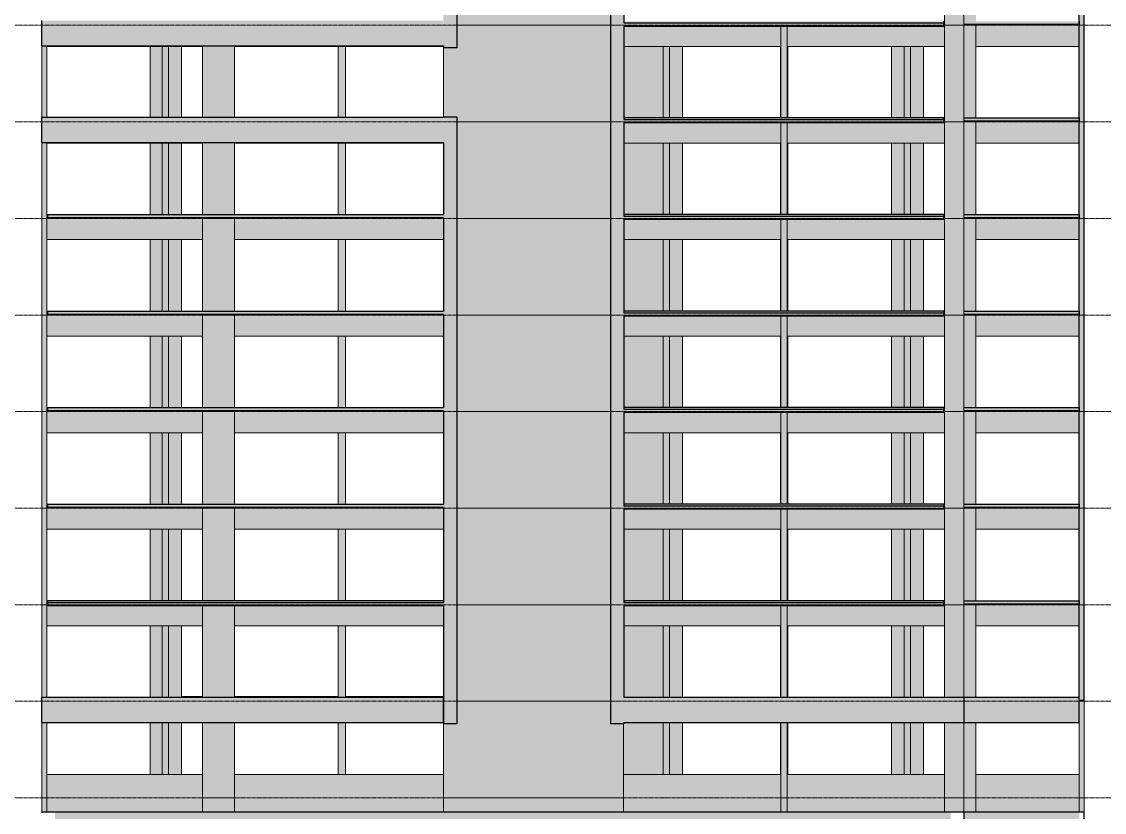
# Model space of a CAD drawing. Header units: centimetres. Extents: x -1706 to 33186, y -3196 to 88081.
# Drawn here: x 19571 to 22798, y 80745 to 83103 of the extents above; entities that cross this region are included whole.
import ezdxf

# ---------------------------------------------------------------- set-up
doc = ezdxf.new("R2010")
doc.units = ezdxf.units.CM
doc.linetypes.add('Centro', pattern=[3.175, 0.635, -0.47625, 1.5875, -0.47625])
for name, color, linetype, lineweight in [('A-FLOR', 7, 'Continuous', 9), ('A-FLOR-LEVL', 7, 'Continuous', 9), ('S-BEAM', 7, 'Continuous', 9), ('S-COLS', 7, 'Continuous', 9)]:
    doc.layers.add(name, color=color, linetype=linetype, lineweight=lineweight)

msp = doc.modelspace()

# ---------------------------------------------------------------- hatches: boundary and pattern name
at = {"layer": 'A-FLOR', "true_color": 0xc0c0c0}
for points in [[(22316.35, 83099), (22320.14, 83099), (22320.14, 83104), (21365.64, 83103.99), (21365.64, 83099), (22212.96, 83099)], [(21501.15, 83088.92), (22320.14, 83088.92), (22320.14, 83099), (21365.64, 83099), (21365.64, 83088.92), (21489.21, 83088.92)], [(22661.24, 83094), (22723.14, 83094), (22723.14, 83104), (22379.64, 83104), (22379.64, 83094), (22626.53, 83094)], [(22316.35, 82811), (22320.14, 82811), (22320.14, 82816), (21365.64, 82815.99), (21365.64, 82811), (22212.96, 82811)], [(21365.64, 82800.92), (22320.14, 82800.92), (22320.14, 82811), (21365.64, 82811), (21365.64, 82804)], [(22419.75, 82806), (22723.14, 82806), (22723.14, 82816), (22379.64, 82816), (22379.64, 82806), (22415.39, 82806)], [(20828.63, 82518), (20828.4, 82528), (19649.63, 82528), (19649.63, 82518), (20828.4, 82518)], [(22320.14, 82523), (22320.14, 82528), (21365.64, 82527.99), (21365.64, 82523), (22316.35, 82523)], [(21365.64, 82512.92), (22320.14, 82512.92), (22320.14, 82523), (21365.64, 82523), (21365.64, 82516)], [(22626.53, 82518), (22723.14, 82518), (22723.14, 82528), (22379.64, 82528), (22379.64, 82518), (22452.33, 82518)], [(20828.63, 82230), (20828.4, 82240), (19649.63, 82240), (19649.63, 82230), (20828.4, 82230)], [(21365.64, 82235), (22320.14, 82235), (22320.14, 82240), (21365.64, 82239.99)], [(21365.64, 82224.92), (22320.14, 82224.92), (22320.14, 82235), (21365.64, 82235), (21365.64, 82228)], [(22626.53, 82230), (22723.14, 82230), (22723.14, 82240), (22379.64, 82240), (22379.64, 82230), (22452.33, 82230)], [(20205.38, 81942), (20828.63, 81942), (20828.4, 81952), (19649.63, 81952), (19649.63, 81942), (20168.13, 81942)], [(21365.64, 81947), (22320.14, 81947), (22320.14, 81952), (21365.64, 81951.99)], [(21592.6, 81936.92), (22320.14, 81936.92), (22320.14, 81947), (21365.64, 81947), (21365.64, 81936.92), (21540.65, 81936.92)], [(22626.53, 81942), (22723.14, 81942), (22723.14, 81952), (22379.64, 81952), (22379.64, 81942), (22452.33, 81942)], [(20168.13, 81654), (20828.63, 81654), (20828.4, 81664), (19649.63, 81664), (19649.63, 81654), (20145.09, 81654)], [(22212.96, 81659), (22320.14, 81659), (22320.14, 81664), (21365.64, 81663.99), (21365.64, 81659), (22126.58, 81659)], [(21365.64, 81648.92), (22320.14, 81648.92), (22320.14, 81659), (21365.64, 81659), (21365.64, 81649.97)], [(22419.75, 81654), (22723.14, 81654), (22723.14, 81664), (22379.64, 81664), (22379.64, 81654), (22415.39, 81654)], [(20170.94, 81371), (20828.63, 81371), (20828.4, 81376), (19649.63, 81375.86), (19649.63, 81371), (20145.09, 81371)], [(20205.38, 81360.92), (20828.63, 81360.92), (20828.4, 81371), (19649.63, 81371), (19649.63, 81360.92), (20196.79, 81360.92)], [(21365.64, 81371), (22320.14, 81371), (22320.14, 81376), (21365.64, 81375.99)], [(21365.64, 81360.92), (22320.14, 81360.92), (22320.14, 81371), (21365.64, 81371), (21365.64, 81364)], [(22419.75, 81366), (22723.14, 81366), (22723.14, 81376), (22379.64, 81376), (22379.64, 81366), (22415.39, 81366)]]:
    msp.add_hatch(color=9, dxfattribs=at).paths.add_polyline_path(points, flags=0)
at = {"layer": 'S-BEAM', "true_color": 0xc0c0c0}
for points in [[(20351.88, 83031), (20828.63, 83031), (20828.4, 83106), (19631.13, 83106), (19631.13, 83031), (20145.09, 83031)], [(22163.89, 83029), (22321.89, 83029), (22321.89, 83104), (22320.14, 83103.96), (22320.14, 83088.92), (21853.14, 83088.92), (21853.14, 83029), (22006.17, 83029)], [(21367.66, 83029), (21834.14, 83029), (21834.14, 83088.92), (21365.64, 83088.92), (21365.64, 83029)], [(22626.53, 83029), (22723.14, 83029), (22723.14, 83094), (22415.39, 83094), (22415.39, 83029), (22419.75, 83029)], [(19731.52, 83029), (20110.38, 83029), (20110.38, 83031), (19646.13, 83031), (19646.13, 83029)], [(20205.38, 83029), (20828.4, 83029), (20828.4, 83031), (20205.38, 83031)], [(20828.4, 82743), (20828.63, 82743), (20828.4, 82818), (19631.13, 82818), (19631.13, 82743), (20765.45, 82743)], [(22316.35, 82741), (22321.89, 82741), (22321.89, 82816), (22320.14, 82815.96), (22320.14, 82800.92), (21853.14, 82800.92), (21853.14, 82741), (22212.96, 82741)], [(22723.14, 82741), (22723.14, 82806), (22415.39, 82806), (22415.39, 82741), (22419.75, 82741)], [(21504.62, 82741), (21834.14, 82741), (21834.14, 82800.92), (21365.64, 82800.92), (21365.64, 82741), (21502.13, 82741)], [(22738.14, 82741), (22738.15, 82741.03), (22738.14, 82804)], [(19938.31, 82741), (20110.38, 82741), (20110.38, 82743), (19646.13, 82743), (19646.13, 82741), (19731.52, 82741)], [(20205.38, 82741), (20828.4, 82741), (20828.4, 82743), (20205.38, 82743)], [(20041.7, 82453), (20110.38, 82453), (20110.38, 82518), (19649.63, 82518), (19649.63, 82528), (19646.13, 82528), (19646.13, 82453), (19990, 82453)], [(20351.88, 82453), (20828.4, 82453), (20828.4, 82518), (20205.38, 82518), (20205.38, 82453)], [(21853.14, 82453), (22321.89, 82453), (22321.89, 82528), (22320.14, 82527.96), (22320.14, 82512.92), (21853.14, 82512.92), (21853.14, 82479.62)], [(22723.14, 82453), (22723.14, 82518), (22415.39, 82518), (22415.39, 82453), (22626.53, 82453)], [(21365.64, 82453), (21834.14, 82453), (21834.14, 82512.92), (21365.64, 82512.92), (21365.64, 82453.03)], [(19646.13, 82165), (20110.38, 82165), (20110.38, 82230), (19649.63, 82230), (19649.63, 82240), (19646.13, 82240), (19646.13, 82179.48)], [(20828.4, 82165), (20828.4, 82230), (20205.38, 82230), (20205.38, 82165), (20765.45, 82165)], [(21374.82, 82165), (21834.14, 82165), (21834.14, 82224.92), (21365.64, 82224.92), (21365.64, 82165)], [(22201.14, 82165), (22321.89, 82165), (22321.89, 82240), (22320.14, 82239.96), (22320.14, 82224.92), (21853.14, 82224.92), (21853.14, 82165), (22163.89, 82165)], [(22419.75, 82165), (22723.14, 82165), (22723.14, 82230), (22415.39, 82230), (22415.39, 82165)], [(20110.38, 81877), (20110.38, 81942), (19649.63, 81942), (19649.63, 81952), (19646.13, 81952), (19646.13, 81877), (20041.7, 81877)], [(20205.38, 81877), (20828.4, 81877), (20828.4, 81942), (20205.38, 81942)], [(21537.88, 81877), (21834.14, 81877), (21834.14, 81936.92), (21365.64, 81936.92), (21365.64, 81877), (21502.13, 81877)], [(22316.35, 81877), (22321.89, 81877), (22321.89, 81952), (22320.14, 81951.96), (22320.14, 81936.92), (21853.14, 81936.92), (21853.14, 81877), (22212.96, 81877)], [(22723.14, 81877), (22723.14, 81942), (22415.39, 81942), (22415.39, 81877), (22626.53, 81877)], [(19646.13, 81589), (20110.38, 81589), (20110.38, 81654), (19649.63, 81654), (19649.63, 81664), (19646.13, 81664), (19646.13, 81640)], [(20205.38, 81589), (20828.4, 81589), (20828.4, 81654), (20205.38, 81654)], [(21365.64, 81589), (21834.14, 81589), (21834.14, 81648.92), (21365.64, 81648.92), (21365.64, 81589.03)], [(21853.14, 81589), (22321.89, 81589), (22321.89, 81664), (22320.14, 81663.96), (22320.14, 81648.92), (21853.14, 81648.92), (21853.14, 81615.62)], [(22723.14, 81589), (22723.14, 81654), (22415.39, 81654), (22415.39, 81589), (22419.75, 81589)], [(19646.13, 81301), (20110.38, 81301), (20110.38, 81360.92), (19649.63, 81360.92), (19649.63, 81376), (19646.13, 81376), (19646.13, 81341.09)], [(20558.67, 81301), (20828.4, 81301), (20828.4, 81360.92), (20205.38, 81360.92), (20205.38, 81301), (20506.97, 81301)], [(21365.64, 81301), (21834.14, 81301), (21834.14, 81360.92), (21365.64, 81360.92), (21365.64, 81301.03)], [(22161.26, 81301), (22321.89, 81301), (22321.89, 81376), (22320.14, 81375.96), (22320.14, 81360.92), (21853.14, 81360.92), (21853.14, 81301), (22109.57, 81301)], [(22723.14, 81301), (22723.14, 81366), (22415.39, 81366), (22415.39, 81301), (22419.75, 81301)], [(20145.09, 81013), (20828.63, 81013.03), (20828.4, 81088), (19631.13, 81088), (19631.13, 81013), (20041.7, 81013)], [(21365.64, 81013), (22379.64, 81013), (22379.64, 81088), (21365.64, 81088), (21365.64, 81032.21)], [(22419.75, 81013), (22723.14, 81013), (22723.14, 81088), (22379.64, 81088), (22379.64, 81013)], [(19646.13, 80746), (20110.38, 80746), (20110.38, 80858), (19646.13, 80858), (19646.13, 80767.45)], [(20558.67, 80746), (20828.4, 80746), (20828.4, 80858), (20205.38, 80858), (20205.38, 80746), (20505.35, 80746)], [(21365.39, 80746), (21834.14, 80746), (21834.14, 80858), (21365.39, 80858), (21365.39, 80767.45)], [(22212.96, 80746), (22321.89, 80746), (22321.89, 80858), (21853.14, 80858), (21853.14, 80746), (22096.2, 80746)], [(22482.42, 80746), (22723.14, 80746), (22723.14, 80858), (22415.39, 80858), (22415.39, 80746), (22419.75, 80746)], [(22316.35, 80707), (22340.14, 80707), (22340.14, 80743.5), (22379.64, 80743.46), (22379.64, 80746), (19631.88, 80746), (19631.88, 80743.5), (19670.63, 80743.5), (19670.63, 80707), (22212.96, 80707)], [(22379.88, 80707), (22723.14, 80707), (22723.14, 80743.5), (22738.14, 80743.5), (22738.14, 80746), (22379.88, 80746), (22379.88, 80707.03)]]:
    msp.add_hatch(color=9, dxfattribs=at).paths.add_polyline_path(points, flags=0)
h = msp.add_hatch(color=9, dxfattribs=at)
h.paths.add_polyline_path([(20047.38, 81088), (20110.38, 81088), (20110.38, 81090), (20047.38, 81090)], flags=0)
h.paths.add_polyline_path([(20205.38, 81088), (20514.63, 81088), (20514.63, 81090), (20205.38, 81090)], flags=0)
h.paths.add_polyline_path([(20765.45, 81088), (20828.4, 81088), (20828.4, 81090), (20536.63, 81090), (20536.63, 81088), (20558.67, 81088)], flags=0)
at = {"layer": 'S-COLS', "true_color": 0xc0c0c0}
for points in [[(20839.14, 83024.5), (20868.13, 83024.5), (20868.13, 87709), (20828.63, 87709), (20828.63, 83024.5)], [(22738.14, 81078), (22738.14, 87634), (22723.14, 87634), (22723.14, 81078)], [(21365.39, 81008.5), (21365.64, 81008.5), (21365.39, 84258), (21326.14, 84258), (21326.14, 81008.5)], [(22379.64, 83092), (22379.64, 83380), (22321.89, 83380), (22321.89, 83092)], [(21021.65, 82804), (21326.14, 82804.01), (21326.14, 83092), (20868.13, 83092), (20868.13, 83024.5), (20828.63, 83024.5), (20828.63, 82818), (20868.13, 82818), (20868.13, 82804), (21009.95, 82804)], [(21853.14, 82816), (21853.14, 83088.92), (21834.14, 83088.92), (21834.14, 82816)], [(22379.64, 82804), (22379.64, 83092), (22321.89, 83092), (22321.89, 82804)], [(19646.13, 82818), (19645.68, 83031), (19631.13, 83031), (19631.13, 82818), (19644.14, 82818)], [(20145.09, 82818), (20205.38, 82818), (20205.38, 83031), (20110.38, 83031), (20110.38, 82818)], [(19989.63, 82818), (19989.63, 83029), (19953.88, 83029), (19953.88, 82818), (19954.39, 82818)], [(20008.63, 82818), (20008.63, 83029), (19989.63, 83029), (19989.63, 82818), (19990.81, 82818)], [(20047.38, 82818), (20047.38, 83029), (20008.63, 83029), (20008.63, 82818), (20041.7, 82818)], [(20536.63, 82818), (20536.63, 83029), (20514.63, 83029), (20514.63, 82818)], [(21374.86, 82816), (21483.13, 82816), (21483.13, 83029), (21365.64, 83029), (21365.64, 82816)], [(21501.24, 82816), (21502.13, 82816.08), (21502.13, 83029), (21483.13, 83029), (21483.13, 82816), (21501.15, 82816)], [(21502.13, 82816), (21540.87, 82816), (21540.65, 83029), (21502.13, 83029), (21502.13, 82816.08)], [(22163.89, 82816), (22201.14, 82816), (22201.14, 83029), (22163.89, 83029), (22163.89, 82885.5)], [(22220.14, 82816), (22220.14, 83029), (22201.14, 83029), (22201.14, 82816), (22219.13, 82816)], [(22220.14, 82816), (22258.89, 82816), (22258.89, 83029), (22220.14, 83029), (22220.14, 82885.5)], [(20868.13, 81008.5), (20868.13, 82818), (20828.63, 82818), (20828.63, 81008.5), (20839.14, 81008.5)], [(21003.96, 82516), (21326.14, 82516.01), (21326.14, 82804), (20868.13, 82804), (20868.13, 82516), (21003.88, 82516)], [(21853.14, 82528), (21853.14, 82800.92), (21834.14, 82800.92), (21834.14, 82528), (21851.08, 82528)], [(22379.64, 82516), (22379.64, 82804), (22321.89, 82804), (22321.89, 82516), (22368.05, 82516)], [(19631.13, 82516), (19646.13, 82516), (19646.13, 82743), (19631.13, 82743), (19631.13, 82532.49)], [(19989.63, 82528), (19989.63, 82741), (19953.88, 82741), (19953.88, 82528)], [(20008.63, 82528), (20008.63, 82741), (19989.63, 82741), (19990, 82528), (19990.64, 82528)], [(20010.7, 82528), (20047.38, 82528), (20047.38, 82741), (20008.63, 82741), (20008.63, 82528)], [(20536.63, 82528), (20536.63, 82741), (20514.63, 82741), (20514.63, 82528), (20535.13, 82528)], [(21483.13, 82528), (21483.13, 82741), (21365.64, 82741), (21365.64, 82528), (21474.07, 82528)], [(21489.21, 82528), (21502.13, 82528), (21502.13, 82741), (21483.13, 82741), (21483.13, 82528)], [(21540.87, 82528), (21540.65, 82741), (21502.13, 82741), (21502.13, 82528), (21540.65, 82528)], [(22163.89, 82528), (22201.14, 82528), (22201.14, 82741), (22163.89, 82741), (22163.89, 82532.49)], [(22220.14, 82528), (22220.14, 82741), (22201.14, 82741), (22201.14, 82528), (22219.13, 82528)], [(22258.89, 82528), (22258.89, 82741), (22220.14, 82741), (22220.14, 82528)], [(19637.96, 82228), (19646.13, 82228), (19646.01, 82516), (19631.13, 82516), (19631.13, 82228), (19637.32, 82228)], [(22379.64, 82228), (22379.64, 82516), (22321.89, 82516), (22321.89, 82228)], [(21853.14, 82240), (21853.14, 82512.92), (21834.14, 82512.92), (21834.14, 82240)], [(19989.63, 82240), (19989.63, 82453), (19953.88, 82453), (19953.88, 82240)], [(19989.63, 82240), (20008.63, 82240), (20008.63, 82453), (19989.63, 82453), (19989.63, 82355.99)], [(20047.38, 82240), (20047.38, 82453), (20008.63, 82453), (20008.63, 82240), (20041.7, 82240)], [(20536.63, 82240), (20536.63, 82453), (20514.63, 82453), (20514.63, 82240), (20535.13, 82240)], [(21365.64, 82240), (21483.13, 82240), (21483.13, 82453), (21365.64, 82453), (21365.64, 82267.73)], [(21489.21, 82240), (21502.13, 82240), (21502.13, 82453), (21483.13, 82453), (21483.13, 82240)], [(21540.65, 82240), (21540.87, 82240), (21540.65, 82453), (21502.13, 82453), (21502.13, 82240), (21539.97, 82240)], [(22163.89, 82240), (22201.14, 82240), (22201.14, 82453), (22163.89, 82453), (22163.89, 82355.99)], [(22219.13, 82240), (22220.14, 82240), (22220.14, 82453), (22201.14, 82453), (22201.14, 82240), (22212.96, 82240)], [(22220.14, 82240), (22258.89, 82240), (22258.89, 82453), (22220.14, 82453), (22220.14, 82355.99)], [(19636.34, 81940), (19646.13, 81940), (19645.99, 82228), (19631.13, 82228), (19631.13, 81940), (19635.85, 81940)], [(21018.84, 81940), (21326.14, 81940.01), (21326.14, 82228), (20868.13, 82228), (20868.13, 81940), (21013.32, 81940)], [(21853.14, 81952), (21853.14, 82224.92), (21834.14, 82224.92), (21834.14, 81952)], [(22379.64, 81940), (22379.64, 82228), (22321.89, 82228), (22321.89, 81940)], [(19953.88, 81952), (19989.63, 81952), (19989.63, 82165), (19953.88, 82165), (19953.88, 82002.98)], [(20008.63, 81952), (20008.63, 82165), (19989.63, 82165), (19989.63, 81952), (19990.64, 81952)], [(20047.38, 81952), (20047.38, 82165), (20008.63, 82165), (20008.63, 81952), (20041.7, 81952)], [(20536.63, 81952), (20536.63, 82165), (20514.63, 82165), (20514.63, 81952), (20535.13, 81952)], [(21365.64, 81952), (21483.13, 81952), (21483.13, 82165), (21365.64, 82165), (21365.64, 82002.98)], [(21489.21, 81952), (21502.13, 81952), (21502.13, 82165), (21483.13, 82165), (21483.13, 81952)], [(21540.65, 81952), (21540.87, 81952), (21540.65, 82165), (21502.13, 82165), (21502.13, 81952), (21540.19, 81952)], [(22201.14, 81952), (22201.14, 82165), (22163.89, 82165), (22163.89, 81952)], [(22201.14, 81952), (22220.14, 81952), (22220.14, 82165), (22201.14, 82165)], [(22220.14, 81952), (22258.89, 81952), (22258.89, 82165), (22220.14, 82165), (22220.14, 82002.98)], [(19634.38, 81652), (19646.13, 81652), (19645.94, 81940), (19631.13, 81940), (19631.13, 81652), (19634.37, 81652)], [(21307.64, 81652), (21326.14, 81652.01), (21326.14, 81940), (20868.13, 81940), (20868.13, 81652), (21282.42, 81652)], [(21853.14, 81664), (21853.14, 81936.92), (21834.14, 81936.92), (21834.14, 81664)], [(22379.64, 81652), (22379.64, 81940), (22321.89, 81940), (22321.89, 81652)], [(19953.88, 81664), (19989.63, 81664), (19989.63, 81877), (19953.88, 81877), (19953.88, 81826.47)], [(19989.63, 81664), (20008.63, 81664), (20008.63, 81877), (19989.63, 81877), (19989.63, 81803.08)], [(20010.7, 81664), (20047.38, 81664), (20047.38, 81877), (20008.63, 81877), (20008.63, 81664)], [(20536.63, 81664), (20536.63, 81877), (20514.63, 81877), (20514.63, 81664), (20535.13, 81664)], [(21385.81, 81664), (21483.13, 81664), (21483.13, 81877), (21365.64, 81877), (21365.94, 81664)], [(21501.15, 81664), (21502.13, 81664), (21502.13, 81877), (21483.13, 81877), (21483.13, 81664)], [(21504.2, 81664), (21540.87, 81664), (21540.65, 81877), (21502.13, 81877), (21502.13, 81664)], [(22163.89, 81664), (22201.14, 81664), (22201.14, 81877), (22163.89, 81877), (22163.89, 81826.47)], [(22220.14, 81664), (22220.14, 81877), (22201.14, 81877), (22201.14, 81664), (22219.13, 81664)], [(22220.14, 81664), (22258.89, 81664), (22258.89, 81877), (22220.14, 81877), (22220.14, 81826.47)], [(19634.04, 81364), (19646.13, 81364), (19645.86, 81652), (19631.13, 81652), (19631.13, 81364), (19633.65, 81364)], [(20110.38, 81376), (20205.38, 81376), (20205.38, 81652), (20110.38, 81652), (20110.38, 81385.22)], [(21853.14, 81376), (21853.14, 81648.92), (21834.14, 81648.92), (21834.14, 81376), (21851.08, 81376)], [(22321.89, 81364), (22379.64, 81364), (22379.64, 81652), (22321.89, 81652), (22321.89, 81372.74)], [(19989.63, 81376), (19989.63, 81589), (19953.88, 81589), (19953.88, 81376)], [(19990, 81376), (20008.63, 81376), (20008.63, 81589), (19989.63, 81589), (19989.63, 81376)], [(20047.38, 81376), (20047.38, 81589), (20008.63, 81589), (20008.63, 81376), (20041.7, 81376)], [(20514.63, 81376), (20536.63, 81376), (20536.63, 81589), (20514.63, 81589), (20514.63, 81385.22)], [(21385.81, 81376), (21483.13, 81376), (21483.13, 81589), (21365.64, 81589), (21365.64, 81376), (21366.18, 81376)], [(21489.21, 81376), (21502.13, 81376), (21502.13, 81589), (21483.13, 81589), (21483.13, 81376)], [(21504.2, 81376), (21540.87, 81376), (21540.65, 81589), (21502.13, 81589), (21502.13, 81376)], [(22163.89, 81376), (22201.14, 81376), (22201.14, 81589), (22163.89, 81589), (22163.89, 81385.22)], [(22220.14, 81376), (22220.14, 81589), (22201.14, 81589), (22201.14, 81376), (22219.13, 81376)], [(22258.89, 81376), (22258.89, 81589), (22220.14, 81589), (22220.14, 81376)], [(19646.13, 81088), (19646.05, 81364), (19631.13, 81364), (19631.6, 81088), (19634.25, 81088)], [(20145.09, 81088), (20205.38, 81088), (20205.38, 81360.92), (20110.38, 81360.92), (20110.38, 81088)], [(21040.65, 81076), (21326.14, 81076.01), (21326.14, 81364), (20868.13, 81364), (20868.13, 81076), (21040.57, 81076)], [(21853.14, 81088), (21853.14, 81360.92), (21834.14, 81360.92), (21834.14, 81088)], [(22379.64, 81088), (22379.64, 81364), (22321.89, 81364), (22321.89, 81088)], [(22379.64, 81088), (22415.39, 81088), (22415.39, 81364), (22379.64, 81364), (22379.64, 81120.46)], [(19989.63, 81088), (19989.63, 81301), (19953.88, 81301), (19953.88, 81088)], [(19989.63, 81088), (20008.63, 81088), (20008.63, 81301), (19989.63, 81301), (19989.63, 81090)], [(20008.63, 81088), (20047.38, 81088), (20047.38, 81301), (20008.63, 81301), (20008.63, 81090)], [(20514.63, 81088), (20536.63, 81088), (20536.63, 81301), (20514.63, 81301), (20514.63, 81090)], [(21365.64, 81088), (21483.13, 81088), (21483.13, 81301), (21365.64, 81301), (21365.64, 81120.46)], [(21489.21, 81088), (21502.13, 81088), (21502.13, 81301), (21483.13, 81301), (21483.13, 81088)], [(21540.87, 81088), (21540.65, 81301), (21502.13, 81301), (21502.13, 81088), (21540.65, 81088)], [(22163.89, 81088), (22201.14, 81088), (22201.14, 81301), (22163.89, 81301), (22163.89, 81120.46)], [(22212.96, 81088), (22220.14, 81088), (22220.14, 81301), (22201.14, 81301), (22201.14, 81088)], [(22220.14, 81088), (22258.89, 81088), (22258.89, 81301), (22220.14, 81301), (22220.14, 81120.46)], [(20828.4, 80788), (21365.39, 80788), (21365.39, 81008.5), (21326.14, 81008.5), (21326.14, 81076), (20868.13, 81076), (20868.13, 81008.5), (20828.63, 81008.5), (20828.4, 80943.96)], [(22738.14, 81076), (22738.01, 81078), (22723.14, 81078), (22723.14, 81076)], [(22738.14, 80788), (22738.14, 81076), (22723.14, 81076), (22723.14, 80788)], [(19631.13, 80788), (19646.13, 80788), (19646.13, 81013), (19631.13, 81013), (19631.13, 80788.58)], [(19989.63, 80858), (19989.63, 81013), (19953.88, 81013), (19953.88, 80858)], [(19995.54, 80858), (20008.63, 80858), (20008.63, 81013), (19989.63, 81013), (19989.63, 80858), (19991.6, 80858)], [(20047.38, 80858), (20047.38, 81013), (20008.63, 81013), (20008.63, 80858), (20041.7, 80858)], [(20110.38, 80788), (20205.38, 80788), (20205.38, 81013), (20110.38, 81013), (20110.38, 80858)], [(20516.13, 80858), (20536.63, 80858), (20536.63, 81013), (20514.63, 81013), (20514.63, 80858)], [(21365.39, 80858), (21483.13, 80858), (21483.13, 81013), (21365.64, 81013), (21365.39, 80943.9)], [(21489.21, 80858), (21502.13, 80858), (21502.13, 81013), (21483.13, 81013), (21483.13, 80858)], [(21540.87, 80858), (21540.87, 81013), (21502.13, 81013), (21502.13, 80858), (21514.18, 80858)], [(21834.14, 80788), (21853.14, 80788), (21853.14, 81013), (21834.14, 81013), (21834.14, 80820.95)], [(22163.89, 80858), (22201.14, 80858), (22201.14, 81013), (22163.89, 81013), (22163.89, 80943.96)], [(22212.96, 80858), (22220.14, 80858), (22220.14, 81013), (22201.14, 81013), (22201.14, 80858)], [(22258.89, 80858), (22258.89, 81013), (22220.14, 81013), (22220.14, 80858)], [(22379.64, 80788), (22379.64, 81013), (22321.89, 81013), (22321.89, 80788), (22358.33, 80788)], [(22415.39, 80788), (22415.39, 81013), (22379.64, 81013), (22379.64, 80788)], [(19631.88, 80743.5), (19631.88, 80746), (19646.13, 80746), (19646.13, 80788), (19631.13, 80788), (19631.13, 80743.5)], [(22723.14, 80746), (22738.14, 80746), (22738.14, 80788), (22723.14, 80788), (22723.14, 80759)]]:
    msp.add_hatch(color=9, dxfattribs=at).paths.add_polyline_path(points, flags=0)
h = msp.add_hatch(color=9, dxfattribs=at)
h.paths.add_polyline_path([(21043.15, 83092), (21326.14, 83092.01), (21326.14, 83380), (20868.13, 83380), (20868.13, 83092), (21042.63, 83092)], flags=0)
h.paths.add_polyline_path([(20828.4, 83106), (20828.63, 83106), (20828.4, 83238.5)], flags=0)
h = msp.add_hatch(color=9, dxfattribs=at)
h.paths.add_polyline_path([(22383.22, 83092), (22415.39, 83092), (22415.39, 83094), (22379.64, 83094), (22379.64, 83092)], flags=0)
h.paths.add_polyline_path([(22415.39, 83104), (22415.39, 83380), (22379.64, 83380), (22379.64, 83104)], flags=0)
h = msp.add_hatch(color=9, dxfattribs=at)
h.paths.add_polyline_path([(22383.22, 82804), (22415.39, 82804), (22415.39, 82806), (22379.64, 82806), (22379.64, 82804)], flags=0)
h.paths.add_polyline_path([(22415.39, 82816), (22415.39, 83092), (22379.64, 83092), (22379.64, 82816)], flags=0)
h = msp.add_hatch(color=9, dxfattribs=at)
h.paths.add_polyline_path([(21853.14, 82816), (21854.64, 82816), (21854.64, 83029), (21853.14, 83029), (21853.14, 82822.82)], flags=0)
h.paths.add_polyline_path([(21832.64, 82816), (21834.14, 82816), (21834.14, 83029), (21832.64, 83029), (21832.64, 82885.5)], flags=0)
h = msp.add_hatch(color=9, dxfattribs=at)
h.paths.add_polyline_path([(22383.22, 82516), (22415.39, 82516), (22415.39, 82518), (22379.64, 82518), (22379.64, 82516)], flags=0)
h.paths.add_polyline_path([(22415.39, 82528), (22415.39, 82804), (22379.64, 82804), (22379.64, 82528)], flags=0)
h = msp.add_hatch(color=9, dxfattribs=at)
h.paths.add_polyline_path([(20145.09, 82516), (20205.38, 82516), (20205.38, 82518), (20110.38, 82518), (20110.38, 82516)], flags=0)
h.paths.add_polyline_path([(20145.09, 82528), (20205.38, 82528), (20205.38, 82743), (20110.38, 82743), (20110.38, 82528)], flags=0)
h = msp.add_hatch(color=9, dxfattribs=at)
h.paths.add_polyline_path([(21834.14, 82528), (21834.14, 82741), (21832.64, 82741), (21832.64, 82528)], flags=0)
h.paths.add_polyline_path([(21854.64, 82528), (21854.64, 82741), (21853.14, 82740.85), (21853.14, 82528), (21853.68, 82528)], flags=0)
h = msp.add_hatch(color=9, dxfattribs=at)
h.paths.add_polyline_path([(20110.38, 82228), (20205.38, 82228), (20205.38, 82230), (20110.38, 82230)], flags=0)
h.paths.add_polyline_path([(20168.13, 82240), (20205.38, 82240), (20205.38, 82516), (20110.38, 82516), (20110.38, 82240), (20145.09, 82240)], flags=0)
h = msp.add_hatch(color=9, dxfattribs=at)
h.paths.add_polyline_path([(21021.65, 82228), (21326.14, 82228.01), (21326.14, 82516), (20868.13, 82516), (20868.13, 82228), (21011.48, 82228)], flags=0)
h.paths.add_polyline_path([(20828.4, 82228), (20828.63, 82228.02), (20828.4, 82230)], flags=0)
h = msp.add_hatch(color=9, dxfattribs=at)
h.paths.add_polyline_path([(22383.22, 82228), (22415.39, 82228), (22415.39, 82230), (22379.64, 82230), (22379.64, 82228)], flags=0)
h.paths.add_polyline_path([(22415.39, 82240), (22415.39, 82516), (22379.64, 82516), (22379.64, 82240)], flags=0)
h = msp.add_hatch(color=9, dxfattribs=at)
h.paths.add_polyline_path([(21834.14, 82240), (21834.14, 82453), (21832.64, 82453), (21832.64, 82240)], flags=0)
h.paths.add_polyline_path([(21853.68, 82240), (21854.64, 82240), (21854.64, 82453), (21853.14, 82452.85), (21853.14, 82240)], flags=0)
h = msp.add_hatch(color=9, dxfattribs=at)
h.paths.add_polyline_path([(20205.38, 81940), (20205.38, 81942), (20110.38, 81942), (20110.38, 81940), (20168.13, 81940)], flags=0)
h.paths.add_polyline_path([(20168.13, 81952), (20205.38, 81952), (20205.38, 82228), (20110.38, 82228), (20110.38, 81952), (20145.09, 81952)], flags=0)
h = msp.add_hatch(color=9, dxfattribs=at)
h.paths.add_polyline_path([(22383.22, 81940), (22415.39, 81940), (22415.39, 81942), (22379.64, 81942), (22379.64, 81940)], flags=0)
h.paths.add_polyline_path([(22415.39, 81952), (22415.39, 82228), (22379.64, 82228), (22379.64, 81952)], flags=0)
h = msp.add_hatch(color=9, dxfattribs=at)
h.paths.add_polyline_path([(21853.14, 81952), (21854.64, 81952), (21854.64, 82165), (21853.14, 82165), (21853.14, 81958.82)], flags=0)
h.paths.add_polyline_path([(21832.64, 81952), (21834.14, 81952), (21834.14, 82165), (21832.64, 82165), (21832.64, 82002.98)], flags=0)
h = msp.add_hatch(color=9, dxfattribs=at)
h.paths.add_polyline_path([(20110.38, 81652), (20205.38, 81652), (20205.38, 81654), (20110.38, 81654)], flags=0)
h.paths.add_polyline_path([(20145.09, 81664), (20205.38, 81664), (20205.38, 81940), (20110.38, 81940), (20110.38, 81664)], flags=0)
h = msp.add_hatch(color=9, dxfattribs=at)
h.paths.add_polyline_path([(22415.39, 81652), (22415.39, 81654), (22379.64, 81654), (22379.64, 81652), (22383.22, 81652)], flags=0)
h.paths.add_polyline_path([(22415.39, 81664), (22415.39, 81940), (22379.64, 81940), (22379.64, 81664)], flags=0)
h = msp.add_hatch(color=9, dxfattribs=at)
h.paths.add_polyline_path([(21853.14, 81664), (21854.64, 81664), (21854.64, 81877), (21853.14, 81877), (21853.14, 81670.82)], flags=0)
h.paths.add_polyline_path([(21832.64, 81664), (21834.14, 81664), (21834.14, 81877), (21832.64, 81877), (21832.64, 81826.47)], flags=0)
h = msp.add_hatch(color=9, dxfattribs=at)
h.paths.add_polyline_path([(21003.86, 81364), (21326.14, 81364.14), (21326.14, 81652), (20868.13, 81652), (20868.13, 81364), (21003.65, 81364)], flags=0)
h.paths.add_polyline_path([(20828.4, 81376), (20828.63, 81376), (20828.4, 81385.22)], flags=0)
h = msp.add_hatch(color=9, dxfattribs=at)
h.paths.add_polyline_path([(22398.88, 81364), (22415.39, 81364), (22415.39, 81366), (22379.64, 81366), (22379.64, 81364), (22384.11, 81364)], flags=0)
h.paths.add_polyline_path([(22379.64, 81376), (22415.39, 81376), (22415.39, 81652), (22379.64, 81652), (22379.64, 81385.22)], flags=0)
h = msp.add_hatch(color=9, dxfattribs=at)
h.paths.add_polyline_path([(21832.64, 81376), (21834.14, 81376), (21834.14, 81589), (21832.64, 81589), (21832.64, 81385.22)], flags=0)
h.paths.add_polyline_path([(21854.64, 81376), (21854.64, 81589), (21853.14, 81588.85), (21853.14, 81376), (21853.68, 81376)], flags=0)
h = msp.add_hatch(color=9, dxfattribs=at)
h.paths.add_polyline_path([(21832.64, 81088), (21834.14, 81088), (21834.14, 81301), (21832.64, 81301), (21832.64, 81120.46)], flags=0)
h.paths.add_polyline_path([(21853.14, 81088), (21854.64, 81088), (21854.64, 81301), (21853.14, 81300.62), (21853.14, 81094.82)], flags=0)
h = msp.add_hatch(color=9, dxfattribs=at)
h.paths.add_polyline_path([(21832.64, 80858), (21834.14, 80858), (21834.14, 81013), (21832.64, 81013), (21832.64, 80943.96)], flags=0)
h.paths.add_polyline_path([(21853.14, 80858), (21854.64, 80858), (21854.64, 81013), (21853.14, 81012.85), (21853.14, 80943.96)], flags=0)
h = msp.add_hatch(color=9, dxfattribs=at)
h.paths.add_polyline_path([(20196.79, 80482), (20205.38, 80482), (20205.38, 80707), (20110.38, 80707), (20110.38, 80482), (20145.09, 80482)], flags=0)
h.paths.add_polyline_path([(20145.09, 80746), (20205.38, 80746), (20205.38, 80788), (20110.38, 80788), (20110.38, 80746)], flags=0)
h = msp.add_hatch(color=9, dxfattribs=at)
h.paths.add_polyline_path([(20828.4, 80482), (21365.39, 80482), (21365.39, 80707), (20828.4, 80707), (20828.4, 80502.7)], flags=0)
h.paths.add_polyline_path([(21179.03, 80746), (21365.39, 80746), (21365.39, 80788), (20828.4, 80788), (20828.4, 80746), (21086.95, 80746)], flags=0)
h = msp.add_hatch(color=9, dxfattribs=at)
h.paths.add_polyline_path([(21851.08, 80482), (21853.14, 80482), (21853.14, 80707), (21834.14, 80707), (21834.14, 80482)], flags=0)
h.paths.add_polyline_path([(21834.14, 80746), (21853.14, 80746), (21853.14, 80788), (21834.14, 80787.97), (21834.14, 80749.35)], flags=0)
h = msp.add_hatch(color=9, dxfattribs=at)
h.paths.add_polyline_path([(22321.89, 80482), (22340.14, 80482), (22340.14, 80707), (22321.89, 80707), (22321.89, 80502.7)], flags=0)
h.paths.add_polyline_path([(22340.14, 80746), (22379.64, 80746), (22379.64, 80788), (22321.89, 80788), (22321.89, 80746)], flags=0)
h = msp.add_hatch(color=9, dxfattribs=at)
h.paths.add_polyline_path([(22415.39, 80482), (22415.39, 80707), (22379.64, 80707), (22379.64, 80482)], flags=0)
h.paths.add_polyline_path([(22379.64, 80746), (22415.39, 80746), (22415.39, 80788), (22379.64, 80788), (22379.64, 80757.01)], flags=0)

# ---------------------------------------------------------------- linework, layer by layer
at = {"layer": 'A-FLOR', "color": 190, "lineweight": 25, "true_color": 0x8000ff}
for p, q in [((21365.64, 83099), (22320.14, 83099)), ((22320.14, 83104), (22320.14, 83088.92)), ((22723.14, 83104), (22723.14, 83094)), ((22320.14, 83088.92), (21365.64, 83088.92)), ((22723.14, 83094), (22379.64, 83094)), ((22320.14, 82816), (21365.64, 82816)), ((21365.64, 82811), (22320.14, 82811)), ((22320.14, 82816), (22320.14, 82800.92)), ((22379.64, 82816), (22723.14, 82816)), ((22723.14, 82806), (22379.64, 82806)), ((22723.14, 82816), (22723.14, 82806)), ((22320.14, 82800.92), (21365.64, 82800.92)), ((19649.63, 82528), (20828.63, 82528)), ((19649.63, 82518), (19649.63, 82528)), ((20828.63, 82518), (19649.63, 82518)), ((22320.14, 82528), (21365.64, 82528)), ((21365.64, 82523), (22320.14, 82523)), ((22320.14, 82528), (22320.14, 82512.92)), ((22379.64, 82528), (22723.14, 82528)), ((22723.14, 82518), (22379.64, 82518)), ((22723.14, 82528), (22723.14, 82518)), ((22320.14, 82512.92), (21365.64, 82512.92)), ((19649.63, 82240), (20828.63, 82240)), ((19649.63, 82230), (19649.63, 82240)), ((20828.63, 82230), (19649.63, 82230)), ((22320.14, 82240), (21365.64, 82240)), ((21365.64, 82235), (22320.14, 82235)), ((22320.14, 82224.92), (21365.64, 82224.92)), ((22320.14, 82240), (22320.14, 82224.92)), ((22379.64, 82240), (22723.14, 82240)), ((22723.14, 82230), (22379.64, 82230)), ((22723.14, 82240), (22723.14, 82230)), ((19649.63, 81952), (20828.63, 81952)), ((19649.63, 81942), (19649.63, 81952)), ((20828.63, 81942), (19649.63, 81942)), ((22320.14, 81952), (21365.64, 81952)), ((21365.64, 81947), (22320.14, 81947)), ((22320.14, 81936.92), (21365.64, 81936.92)), ((22320.14, 81952), (22320.14, 81936.92)), ((22379.64, 81952), (22723.14, 81952)), ((22723.14, 81942), (22379.64, 81942)), ((22723.14, 81952), (22723.14, 81942)), ((19649.63, 81664), (20828.63, 81664)), ((19649.63, 81654), (19649.63, 81664)), ((20828.63, 81654), (19649.63, 81654)), ((22320.14, 81664), (21365.64, 81664)), ((21365.64, 81659), (22320.14, 81659)), ((22320.14, 81648.92), (21365.64, 81648.92)), ((22320.14, 81664), (22320.14, 81648.92)), ((22379.64, 81664), (22723.14, 81664)), ((22723.14, 81654), (22379.64, 81654)), ((22723.14, 81664), (22723.14, 81654)), ((20828.63, 81376), (19649.63, 81376)), ((19649.63, 81360.92), (19649.63, 81376)), ((19649.63, 81371), (20828.63, 81371)), ((20828.63, 81360.92), (19649.63, 81360.92)), ((22320.14, 81376), (21365.64, 81376)), ((21365.64, 81371), (22320.14, 81371)), ((22320.14, 81360.92), (21365.64, 81360.92)), ((22320.14, 81376), (22320.14, 81360.92)), ((22379.64, 81376), (22723.14, 81376)), ((22723.14, 81366), (22379.64, 81366)), ((22723.14, 81376), (22723.14, 81366))]:
    msp.add_line(p, q, dxfattribs=at)
at = {"layer": 'A-FLOR-LEVL', "linetype": 'Centro'}
for p, q in [((19144.69, 83092), (24693.26, 83092)), ((19144.69, 82804), (24693.26, 82804)), ((19144.69, 82516), (24693.26, 82516)), ((19144.69, 82228), (24693.26, 82228)), ((19144.69, 81940), (24693.26, 81940)), ((19144.69, 81652), (24693.26, 81652)), ((19144.69, 81364), (24693.26, 81364)), ((19144.69, 81076), (24693.26, 81076)), ((19144.69, 80788), (24693.26, 80788))]:
    msp.add_line(p, q, dxfattribs=at)
at = {"layer": 'S-BEAM', "color": 190, "lineweight": 25, "true_color": 0x8000ff}
for p, q in [((19631.13, 83031), (19631.13, 83106)), ((19631.13, 83031), (20828.63, 83031)), ((19631.13, 82743), (19631.13, 82818)), ((19631.13, 82818), (20828.63, 82818)), ((19631.13, 82743), (20828.63, 82743)), ((19631.13, 81013), (19631.13, 81088)), ((19631.13, 81088), (20828.63, 81088)), ((20047.38, 81090), (20110.38, 81090)), ((20205.38, 81090), (20514.63, 81090)), ((20536.63, 81090), (20828.4, 81090)), ((20828.63, 81013), (20828.63, 81088)), ((21365.64, 81088), (22379.64, 81088)), ((22379.64, 81088), (22379.64, 81013)), ((22379.64, 81088), (22723.14, 81088)), ((22723.14, 81013), (22723.14, 81088)), ((19631.13, 81013), (20828.63, 81013)), ((21365.64, 81013), (22379.64, 81013)), ((22379.64, 81013), (22723.14, 81013)), ((19631.88, 80746), (22379.88, 80746)), ((19631.88, 80746), (19631.88, 80743.5)), ((22379.88, 80746), (22738.14, 80746)), ((22379.88, 80707), (22379.88, 80746)), ((22738.14, 80743.5), (22738.14, 80746)), ((22738.38, 80707), (22738.38, 80746))]:
    msp.add_line(p, q, dxfattribs=at)
at = {"layer": 'S-BEAM'}
for p, q in [((22321.89, 83029), (22321.89, 83104)), ((21834.14, 83088.92), (21834.14, 83029)), ((21853.14, 83088.92), (21853.14, 83029)), ((22415.39, 83094), (22415.39, 83029)), ((19646.13, 83031), (19646.13, 83029)), ((20110.38, 83031), (20110.38, 83029)), ((20205.38, 83031), (20205.38, 83029)), ((20828.4, 83029), (20828.4, 83031)), ((19646.13, 83029), (20110.38, 83029)), ((20205.38, 83029), (20828.4, 83029)), ((21834.14, 83029), (21365.64, 83029)), ((21853.14, 83029), (22321.89, 83029)), ((22415.39, 83029), (22723.14, 83029)), ((21365.64, 82816), (21834.14, 82816)), ((21853.14, 82816), (22321.89, 82816)), ((22321.89, 82741), (22321.89, 82816)), ((22415.39, 82806), (22415.39, 82741)), ((21834.14, 82800.92), (21834.14, 82741)), ((21853.14, 82800.92), (21853.14, 82741)), ((19646.13, 82743), (19646.13, 82741)), ((19646.13, 82741), (20110.38, 82741)), ((20110.38, 82743), (20110.38, 82741)), ((20205.38, 82743), (20205.38, 82741)), ((20205.38, 82741), (20828.4, 82741)), ((20828.4, 82741), (20828.4, 82743)), ((21834.14, 82741), (21365.64, 82741)), ((21853.14, 82741), (22321.89, 82741)), ((22415.39, 82741), (22723.14, 82741)), ((19646.13, 82528), (19649.63, 82528)), ((19646.13, 82528), (19646.13, 82516)), ((19646.13, 82516), (19646.13, 82453)), ((20110.38, 82518), (20110.38, 82453)), ((20205.38, 82518), (20205.38, 82453)), ((20828.4, 82516), (20828.4, 82518)), ((20828.4, 82453), (20828.4, 82516)), ((21365.64, 82528), (21834.14, 82528)), ((21853.14, 82528), (22321.89, 82528)), ((22321.89, 82453), (22321.89, 82528)), ((22415.39, 82518), (22415.39, 82453)), ((21834.14, 82512.92), (21834.14, 82453)), ((21853.14, 82512.92), (21853.14, 82453)), ((19646.13, 82453), (20110.38, 82453)), ((20205.38, 82453), (20828.4, 82453)), ((21834.14, 82453), (21365.64, 82453)), ((21853.14, 82453), (22321.89, 82453)), ((22415.39, 82453), (22723.14, 82453)), ((19646.13, 82240), (19649.63, 82240)), ((19646.13, 82240), (19646.13, 82228)), ((19646.13, 82228), (19646.13, 82165)), ((20110.38, 82230), (20110.38, 82165)), ((20205.38, 82230), (20205.38, 82165)), ((20828.4, 82228), (20828.4, 82230)), ((20828.4, 82165), (20828.4, 82228)), ((21365.64, 82240), (21834.14, 82240)), ((21834.14, 82224.92), (21834.14, 82165)), ((21853.14, 82240), (22321.89, 82240)), ((21853.14, 82224.92), (21853.14, 82165)), ((22321.89, 82165), (22321.89, 82240)), ((22415.39, 82230), (22415.39, 82165)), ((19646.13, 82165), (20110.38, 82165)), ((20205.38, 82165), (20828.4, 82165)), ((21834.14, 82165), (21365.64, 82165)), ((21853.14, 82165), (22321.89, 82165)), ((22415.39, 82165), (22723.14, 82165)), ((19646.13, 81952), (19649.63, 81952)), ((19646.13, 81952), (19646.13, 81940)), ((19646.13, 81940), (19646.13, 81877)), ((20110.38, 81942), (20110.38, 81877)), ((20205.38, 81942), (20205.38, 81877)), ((20828.4, 81940), (20828.4, 81942)), ((20828.4, 81877), (20828.4, 81940)), ((21365.64, 81952), (21834.14, 81952)), ((21834.14, 81936.92), (21834.14, 81877)), ((21853.14, 81952), (22321.89, 81952)), ((21853.14, 81936.92), (21853.14, 81877)), ((22321.89, 81877), (22321.89, 81952)), ((22415.39, 81942), (22415.39, 81877)), ((19646.13, 81877), (20110.38, 81877)), ((20205.38, 81877), (20828.4, 81877)), ((21834.14, 81877), (21365.64, 81877)), ((21853.14, 81877), (22321.89, 81877)), ((22415.39, 81877), (22723.14, 81877)), ((19646.13, 81664), (19649.63, 81664)), ((19646.13, 81664), (19646.13, 81652)), ((19646.13, 81652), (19646.13, 81589)), ((20110.38, 81654), (20110.38, 81589)), ((20205.38, 81654), (20205.38, 81589)), ((20828.4, 81652), (20828.4, 81654)), ((20828.4, 81589), (20828.4, 81652)), ((21365.64, 81664), (21834.14, 81664)), ((21834.14, 81648.92), (21834.14, 81589)), ((21853.14, 81664), (22321.89, 81664)), ((21853.14, 81648.92), (21853.14, 81589)), ((22321.89, 81589), (22321.89, 81664)), ((22415.39, 81654), (22415.39, 81589)), ((19646.13, 81589), (20110.38, 81589)), ((20205.38, 81589), (20828.4, 81589)), ((21834.14, 81589), (21365.64, 81589)), ((21853.14, 81589), (22321.89, 81589)), ((22415.39, 81589), (22723.14, 81589)), ((19646.13, 81376), (20110.38, 81376)), ((19646.13, 81364), (19646.13, 81376)), ((19646.13, 81301), (19646.13, 81364)), ((20110.38, 81360.92), (20110.38, 81301)), ((20205.38, 81376), (20828.4, 81376)), ((20205.38, 81360.92), (20205.38, 81301)), ((20828.4, 81301), (20828.4, 81360.92)), ((21365.64, 81376), (21834.14, 81376)), ((21834.14, 81360.92), (21834.14, 81301)), ((21853.14, 81376), (22321.89, 81376)), ((21853.14, 81360.92), (21853.14, 81301)), ((22321.89, 81301), (22321.89, 81376)), ((22415.39, 81366), (22415.39, 81301)), ((19646.13, 81301), (20110.38, 81301)), ((20205.38, 81301), (20828.4, 81301)), ((21365.64, 81301), (21834.14, 81301)), ((21853.14, 81301), (22321.89, 81301)), ((22415.39, 81301), (22723.14, 81301)), ((19646.13, 80858), (20110.38, 80858)), ((19646.13, 80858), (19646.13, 80788)), ((20110.38, 80858), (20110.38, 80746)), ((20205.38, 80858), (20205.38, 80746)), ((20205.38, 80858), (20828.4, 80858)), ((20828.4, 80788), (20828.4, 80858)), ((21365.39, 80858), (21834.14, 80858)), ((21365.39, 80858), (21365.39, 80746)), ((21834.14, 80858), (21834.14, 80788)), ((21853.14, 80858), (21853.14, 80788)), ((21853.14, 80858), (22321.89, 80858)), ((22321.89, 80746), (22321.89, 80858)), ((22415.39, 80858), (22723.14, 80858)), ((22415.39, 80858), (22415.39, 80746)), ((22723.14, 80788), (22723.14, 80858)), ((19646.13, 80788), (19646.13, 80745.99)), ((20828.4, 80746), (20828.4, 80788)), ((21834.14, 80788), (21834.14, 80746)), ((21853.14, 80788), (21853.14, 80746)), ((22723.14, 80746), (22723.14, 80788))]:
    msp.add_line(p, q, dxfattribs=at)
at = {"layer": 'S-COLS', "color": 190, "lineweight": 25, "true_color": 0x8000ff}
for p, q in [((20868.13, 87709), (20868.13, 83024.5)), ((22738.14, 81078), (22738.14, 87634)), ((22723.14, 81078), (22723.14, 87398)), ((21326.14, 84258), (21326.14, 81008.5)), ((21365.64, 83376.92), (21365.64, 83099)), ((21365.64, 83088.92), (21365.64, 82811)), ((20828.63, 83031), (20828.63, 83024.5)), ((20868.13, 83024.5), (20828.63, 83024.5)), ((20868.13, 82818), (20828.63, 82818)), ((20868.13, 82818), (20868.13, 81008.5)), ((21365.64, 82800.92), (21365.64, 82523)), ((20828.63, 82743), (20828.63, 82528)), ((20828.63, 82518), (20828.63, 82240)), ((21365.64, 82512.92), (21365.64, 82235)), ((20828.63, 82230), (20828.63, 81952)), ((21365.64, 82224.92), (21365.64, 81947)), ((20828.63, 81942), (20828.63, 81664)), ((21365.64, 81936.92), (21365.64, 81659)), ((20828.63, 81654), (20828.63, 81371)), ((21365.64, 81648.92), (21365.64, 81371)), ((20828.63, 81360.92), (20828.63, 81008.5)), ((21365.64, 81360.92), (21365.64, 81088)), ((22738.14, 81078), (22723.14, 81078)), ((20868.13, 81008.5), (20828.63, 81008.5)), ((21365.64, 81008.5), (21326.14, 81008.5)), ((21365.64, 81013), (21365.64, 81008.5))]:
    msp.add_line(p, q, dxfattribs=at)
at = {"layer": 'S-COLS'}
for p, q in [((22321.89, 83380), (22321.89, 83092)), ((22379.64, 83380), (22379.64, 83092)), ((21326.14, 83092), (20868.13, 83092)), ((21326.14, 83092), (20868.13, 83092)), ((21834.14, 83088.92), (21834.14, 83029)), ((21853.14, 83088.92), (21853.14, 83029)), ((22321.89, 83092), (22321.89, 82804)), ((22379.64, 83092), (22321.89, 83092)), ((22379.64, 83092), (22321.89, 83092)), ((22379.64, 83092), (22379.64, 82804)), ((22415.39, 83092), (22379.64, 83092)), ((22415.39, 83092), (22379.64, 83092)), ((22415.39, 83094), (22415.39, 83092)), ((22415.39, 83092), (22415.39, 82816)), ((19631.13, 83031), (19631.13, 82818)), ((19646.13, 83031), (19646.13, 83029)), ((20110.38, 83031), (20110.38, 82818)), ((20205.38, 82818), (20205.38, 83031)), ((20828.4, 83031), (20828.4, 83029)), ((19646.13, 83029), (19646.13, 82818)), ((19953.88, 82818), (19953.88, 83029)), ((19989.63, 83029), (19989.63, 82818)), ((20008.63, 83029), (20008.63, 82818)), ((20047.38, 83029), (20047.38, 82818)), ((20514.63, 83029), (20514.63, 82818)), ((20536.63, 83029), (20536.63, 82818)), ((20828.4, 83029), (20828.4, 82818)), ((21483.13, 83029), (21483.13, 82816)), ((21502.13, 83029), (21502.13, 82816)), ((21540.87, 83029), (21540.87, 82816)), ((21832.64, 83029), (21832.64, 82816)), ((21834.14, 83029), (21834.14, 82816)), ((21853.14, 83029), (21853.14, 82816)), ((21854.64, 83029), (21854.64, 82816)), ((22163.89, 83029), (22163.89, 82816)), ((22201.14, 83029), (22201.14, 82816)), ((22220.14, 83029), (22220.14, 82816)), ((22258.89, 83029), (22258.89, 82816)), ((22415.39, 82806), (22415.39, 82804)), ((21326.14, 82804), (20868.13, 82804)), ((21326.14, 82804), (20868.13, 82804)), ((21834.14, 82800.92), (21834.14, 82741)), ((21853.14, 82800.92), (21853.14, 82741)), ((22321.89, 82804), (22321.89, 82516)), ((22379.64, 82804), (22321.89, 82804)), ((22379.64, 82804), (22321.89, 82804)), ((22379.64, 82804), (22379.64, 82516)), ((22415.39, 82804), (22379.64, 82804)), ((22415.39, 82804), (22379.64, 82804)), ((22415.39, 82804), (22415.39, 82528)), ((19631.13, 82743), (19631.13, 82516)), ((19646.13, 82743), (19646.13, 82741)), ((19646.13, 82741), (19646.13, 82528)), ((19953.88, 82528), (19953.88, 82741)), ((19989.63, 82741), (19989.63, 82528)), ((20008.63, 82741), (20008.63, 82528)), ((20047.38, 82741), (20047.38, 82528)), ((20110.38, 82743), (20110.38, 82528)), ((20205.38, 82528), (20205.38, 82743)), ((20514.63, 82741), (20514.63, 82528)), ((20536.63, 82741), (20536.63, 82528)), ((20828.4, 82743), (20828.4, 82741)), ((20828.4, 82741), (20828.4, 82528)), ((21483.13, 82741), (21483.13, 82528)), ((21502.13, 82741), (21502.13, 82528)), ((21540.87, 82741), (21540.87, 82528)), ((21832.64, 82741), (21832.64, 82528)), ((21834.14, 82741), (21834.14, 82528)), ((21853.14, 82741), (21853.14, 82528)), ((21854.64, 82741), (21854.64, 82528)), ((22163.89, 82741), (22163.89, 82528)), ((22201.14, 82741), (22201.14, 82528)), ((22220.14, 82741), (22220.14, 82528)), ((22258.89, 82741), (22258.89, 82528)), ((19631.13, 82516), (19631.13, 82228)), ((19646.13, 82516), (19631.13, 82516)), ((19646.13, 82516), (19631.13, 82516)), ((19646.13, 82528), (19646.13, 82516)), ((19646.13, 82516), (19646.13, 82453)), ((20110.38, 82518), (20110.38, 82516)), ((20110.38, 82516), (20110.38, 82240)), ((20205.38, 82516), (20110.38, 82516)), ((20205.38, 82516), (20110.38, 82516)), ((20205.38, 82516), (20205.38, 82518)), ((20205.38, 82240), (20205.38, 82516)), ((20828.4, 82518), (20828.4, 82516)), ((20828.4, 82516), (20828.4, 82453)), ((21326.14, 82516), (20868.13, 82516)), ((21326.14, 82516), (20868.13, 82516)), ((22321.89, 82516), (22321.89, 82228)), ((22379.64, 82516), (22321.89, 82516)), ((22379.64, 82516), (22321.89, 82516)), ((22379.64, 82516), (22379.64, 82228)), ((22415.39, 82516), (22379.64, 82516)), ((22415.39, 82516), (22379.64, 82516)), ((22415.39, 82518), (22415.39, 82516)), ((22415.39, 82516), (22415.39, 82240)), ((21834.14, 82512.92), (21834.14, 82453)), ((21853.14, 82512.92), (21853.14, 82453)), ((19646.13, 82453), (19646.13, 82240)), ((19953.88, 82240), (19953.88, 82453)), ((19989.63, 82453), (19989.63, 82240)), ((20008.63, 82453), (20008.63, 82240)), ((20047.38, 82453), (20047.38, 82240)), ((20514.63, 82453), (20514.63, 82240)), ((20536.63, 82453), (20536.63, 82240)), ((20828.4, 82453), (20828.4, 82240)), ((21483.13, 82453), (21483.13, 82240)), ((21502.13, 82453), (21502.13, 82240)), ((21540.87, 82453), (21540.87, 82240)), ((21832.64, 82453), (21832.64, 82240)), ((21834.14, 82453), (21834.14, 82240)), ((21853.14, 82453), (21853.14, 82240)), ((21854.64, 82453), (21854.64, 82240)), ((22163.89, 82453), (22163.89, 82240)), ((22201.14, 82453), (22201.14, 82240)), ((22220.14, 82453), (22220.14, 82240)), ((22258.89, 82453), (22258.89, 82240)), ((19631.13, 82228), (19631.13, 81940)), ((19646.13, 82228), (19631.13, 82228)), ((19646.13, 82228), (19631.13, 82228)), ((19646.13, 82240), (19646.13, 82228)), ((19646.13, 82228), (19646.13, 82165)), ((20110.38, 82230), (20110.38, 82228)), ((20110.38, 82228), (20110.38, 81952)), ((20205.38, 82228), (20110.38, 82228)), ((20205.38, 82228), (20110.38, 82228)), ((20205.38, 82228), (20205.38, 82230)), ((20205.38, 81952), (20205.38, 82228)), ((20828.4, 82230), (20828.4, 82228)), ((20828.4, 82228), (20828.4, 82165)), ((21326.14, 82228), (20868.13, 82228)), ((21326.14, 82228), (20868.13, 82228)), ((21834.14, 82224.92), (21834.14, 82165)), ((21853.14, 82224.92), (21853.14, 82165)), ((22321.89, 82228), (22321.89, 81940)), ((22379.64, 82228), (22321.89, 82228)), ((22379.64, 82228), (22321.89, 82228)), ((22379.64, 82228), (22379.64, 81940)), ((22415.39, 82228), (22379.64, 82228)), ((22415.39, 82228), (22379.64, 82228)), ((22415.39, 82230), (22415.39, 82228)), ((22415.39, 82228), (22415.39, 81952)), ((19646.13, 82165), (19646.13, 81952)), ((19953.88, 81952), (19953.88, 82165)), ((19989.63, 82165), (19989.63, 81952)), ((20008.63, 82165), (20008.63, 81952)), ((20047.38, 82165), (20047.38, 81952)), ((20514.63, 82165), (20514.63, 81952)), ((20536.63, 82165), (20536.63, 81952)), ((20828.4, 82165), (20828.4, 81952)), ((21483.13, 82165), (21483.13, 81952)), ((21502.13, 82165), (21502.13, 81952)), ((21540.87, 82165), (21540.87, 81952)), ((21832.64, 82165), (21832.64, 81952)), ((21834.14, 82165), (21834.14, 81952)), ((21853.14, 82165), (21853.14, 81952)), ((21854.64, 82165), (21854.64, 81952)), ((22163.89, 82165), (22163.89, 81952)), ((22201.14, 82165), (22201.14, 81952)), ((22220.14, 82165), (22220.14, 81952)), ((22258.89, 82165), (22258.89, 81952)), ((19631.13, 81940), (19631.13, 81652)), ((19646.13, 81940), (19631.13, 81940)), ((19646.13, 81940), (19631.13, 81940)), ((19646.13, 81952), (19646.13, 81940)), ((19646.13, 81940), (19646.13, 81877)), ((20110.38, 81942), (20110.38, 81940)), ((20110.38, 81940), (20110.38, 81664)), ((20205.38, 81940), (20110.38, 81940)), ((20205.38, 81940), (20110.38, 81940)), ((20205.38, 81940), (20205.38, 81942)), ((20205.38, 81664), (20205.38, 81940)), ((20828.4, 81942), (20828.4, 81940)), ((20828.4, 81940), (20828.4, 81877)), ((21326.14, 81940), (20868.13, 81940)), ((21326.14, 81940), (20868.13, 81940)), ((21834.14, 81936.92), (21834.14, 81877)), ((21853.14, 81936.92), (21853.14, 81877)), ((22321.89, 81940), (22321.89, 81652)), ((22379.64, 81940), (22321.89, 81940)), ((22379.64, 81940), (22321.89, 81940)), ((22379.64, 81940), (22379.64, 81652)), ((22415.39, 81940), (22379.64, 81940)), ((22415.39, 81940), (22379.64, 81940)), ((22415.39, 81942), (22415.39, 81940)), ((22415.39, 81940), (22415.39, 81664)), ((19646.13, 81877), (19646.13, 81664)), ((19953.88, 81664), (19953.88, 81877)), ((19989.63, 81877), (19989.63, 81664)), ((20008.63, 81877), (20008.63, 81664)), ((20047.38, 81877), (20047.38, 81664)), ((20514.63, 81877), (20514.63, 81664)), ((20536.63, 81877), (20536.63, 81664)), ((20828.4, 81877), (20828.4, 81664)), ((21483.13, 81877), (21483.13, 81664)), ((21502.13, 81877), (21502.13, 81664)), ((21540.87, 81877), (21540.87, 81664)), ((21832.64, 81877), (21832.64, 81664)), ((21834.14, 81877), (21834.14, 81664)), ((21853.14, 81877), (21853.14, 81664)), ((21854.64, 81877), (21854.64, 81664)), ((22163.89, 81877), (22163.89, 81664)), ((22201.14, 81877), (22201.14, 81664)), ((22220.14, 81877), (22220.14, 81664)), ((22258.89, 81877), (22258.89, 81664)), ((19631.13, 81652), (19631.13, 81364)), ((19646.13, 81652), (19631.13, 81652)), ((19646.13, 81652), (19631.13, 81652)), ((19646.13, 81664), (19646.13, 81652)), ((19646.13, 81652), (19646.13, 81589)), ((20110.38, 81654), (20110.38, 81652)), ((20110.38, 81652), (20110.38, 81376)), ((20205.38, 81652), (20110.38, 81652)), ((20205.38, 81652), (20110.38, 81652)), ((20205.38, 81652), (20205.38, 81654)), ((20205.38, 81376), (20205.38, 81652)), ((20828.4, 81654), (20828.4, 81652)), ((20828.4, 81652), (20828.4, 81589)), ((21326.14, 81652), (20868.13, 81652)), ((21326.14, 81652), (20868.13, 81652)), ((21834.14, 81648.92), (21834.14, 81589)), ((21853.14, 81648.92), (21853.14, 81589)), ((22321.89, 81652), (22321.89, 81364)), ((22379.64, 81652), (22321.89, 81652)), ((22379.64, 81652), (22321.89, 81652)), ((22379.64, 81652), (22379.64, 81364)), ((22415.39, 81652), (22379.64, 81652)), ((22415.39, 81652), (22379.64, 81652)), ((22415.39, 81654), (22415.39, 81652)), ((22415.39, 81652), (22415.39, 81376)), ((19646.13, 81589), (19646.13, 81376)), ((19953.88, 81376), (19953.88, 81589)), ((19989.63, 81589), (19989.63, 81376)), ((20008.63, 81589), (20008.63, 81376)), ((20047.38, 81589), (20047.38, 81376)), ((20514.63, 81589), (20514.63, 81376)), ((20536.63, 81589), (20536.63, 81376)), ((20828.4, 81589), (20828.4, 81376)), ((21483.13, 81589), (21483.13, 81376)), ((21502.13, 81589), (21502.13, 81376)), ((21540.87, 81589), (21540.87, 81376)), ((21832.64, 81589), (21832.64, 81376)), ((21834.14, 81589), (21834.14, 81376)), ((21853.14, 81589), (21853.14, 81376)), ((21854.64, 81589), (21854.64, 81376)), ((22163.89, 81589), (22163.89, 81376)), ((22201.14, 81589), (22201.14, 81376)), ((22220.14, 81589), (22220.14, 81376)), ((22258.89, 81589), (22258.89, 81376)), ((19631.13, 81364), (19631.13, 81088)), ((19646.13, 81364), (19631.13, 81364)), ((19646.13, 81364), (19631.13, 81364)), ((19646.13, 81376), (19646.13, 81364)), ((19646.13, 81364), (19646.13, 81301)), ((20110.38, 81360.92), (20110.38, 81088)), ((20205.38, 81088), (20205.38, 81360.92)), ((20828.4, 81360.92), (20828.4, 81301)), ((21326.14, 81364), (20868.13, 81364)), ((21326.14, 81364), (20868.13, 81364)), ((21834.14, 81360.92), (21834.14, 81301)), ((21853.14, 81360.92), (21853.14, 81301)), ((22321.89, 81364), (22321.89, 81088)), ((22379.64, 81364), (22321.89, 81364)), ((22379.64, 81364), (22321.89, 81364)), ((22379.64, 81364), (22379.64, 81088)), ((22415.39, 81364), (22379.64, 81364)), ((22415.39, 81364), (22379.64, 81364)), ((22415.39, 81366), (22415.39, 81364)), ((22415.39, 81364), (22415.39, 81088)), ((19646.13, 81301), (19646.13, 81088)), ((19953.88, 81088), (19953.88, 81301)), ((19989.63, 81301), (19989.63, 81088)), ((20008.63, 81301), (20008.63, 81088)), ((20047.38, 81301), (20047.38, 81088)), ((20514.63, 81301), (20514.63, 81088)), ((20536.63, 81301), (20536.63, 81088)), ((20828.4, 81301), (20828.4, 81088)), ((21483.13, 81301), (21483.13, 81088)), ((21502.13, 81301), (21502.13, 81088)), ((21540.87, 81301), (21540.87, 81088)), ((21832.64, 81301), (21832.64, 81088)), ((21834.14, 81301), (21834.14, 81088)), ((21853.14, 81301), (21853.14, 81088)), ((21854.64, 81301), (21854.64, 81088)), ((22163.89, 81301), (22163.89, 81088)), ((22201.14, 81301), (22201.14, 81088)), ((22220.14, 81301), (22220.14, 81088)), ((22258.89, 81301), (22258.89, 81088)), ((21326.14, 81076), (20868.13, 81076)), ((21326.14, 81076), (20868.13, 81076)), ((22738.14, 81076), (22723.14, 81076)), ((22738.14, 81076), (22723.14, 81076)), ((22738.14, 81078), (22738.14, 81076)), ((22738.14, 81076), (22738.14, 80788)), ((19631.13, 81013), (19631.13, 80788)), ((19646.13, 81013), (19646.13, 80788)), ((19953.88, 80858), (19953.88, 81013)), ((19989.63, 81013), (19989.63, 80858)), ((20008.63, 81013), (20008.63, 80858)), ((20047.38, 81013), (20047.38, 80858)), ((20110.38, 81013), (20110.38, 80788)), ((20205.38, 80788), (20205.38, 81013)), ((20514.63, 81013), (20514.63, 80858)), ((20536.63, 81013), (20536.63, 80858)), ((20828.4, 81013), (20828.4, 80788)), ((21365.39, 80788), (21365.39, 81008.5)), ((21483.13, 81013), (21483.13, 80858)), ((21502.13, 81013), (21502.13, 80858)), ((21540.87, 81013), (21540.87, 80858)), ((21832.64, 81013), (21832.64, 80858)), ((21834.14, 81013), (21834.14, 80858)), ((21853.14, 81013), (21853.14, 80858)), ((21854.64, 81013), (21854.64, 80858)), ((22163.89, 81013), (22163.89, 80858)), ((22201.14, 81013), (22201.14, 80858)), ((22220.14, 81013), (22220.14, 80858)), ((22258.89, 81013), (22258.89, 80858)), ((22321.89, 81013), (22321.89, 80788)), ((22379.64, 81013), (22379.64, 80788)), ((22415.39, 81013), (22415.39, 80788)), ((22723.14, 81013), (22723.14, 80788)), ((21834.14, 80858), (21834.14, 80788)), ((21853.14, 80858), (21853.14, 80788)), ((19631.13, 80788), (19631.13, 80743.5)), ((19646.13, 80788), (19631.13, 80788)), ((19646.13, 80788), (19631.13, 80788)), ((19646.13, 80788), (19646.13, 80745.99)), ((20110.38, 80788), (20110.38, 80746)), ((20205.38, 80788), (20110.38, 80788)), ((20205.38, 80788), (20110.38, 80788)), ((20205.38, 80746), (20205.38, 80788)), ((20828.4, 80788), (20828.4, 80746)), ((21365.39, 80788), (20828.4, 80788)), ((21365.39, 80788), (20828.4, 80788)), ((21365.39, 80746), (21365.39, 80788)), ((21834.14, 80788), (21834.14, 80746)), ((21853.14, 80788), (21834.14, 80788)), ((21853.14, 80788), (21834.14, 80788)), ((21853.14, 80788), (21853.14, 80746)), ((22321.89, 80788), (22321.89, 80746)), ((22379.64, 80788), (22321.89, 80788)), ((22379.64, 80788), (22321.89, 80788)), ((22379.64, 80788), (22379.64, 80745.98)), ((22415.39, 80788), (22379.64, 80788)), ((22415.39, 80788), (22379.64, 80788)), ((22415.39, 80788), (22415.39, 80746)), ((22723.14, 80788), (22723.14, 80746)), ((22738.14, 80788), (22723.14, 80788)), ((22738.14, 80788), (22723.14, 80788)), ((22738.14, 80788), (22738.14, 80746))]:
    msp.add_line(p, q, dxfattribs=at)

doc.saveas('drawing.dxf')
